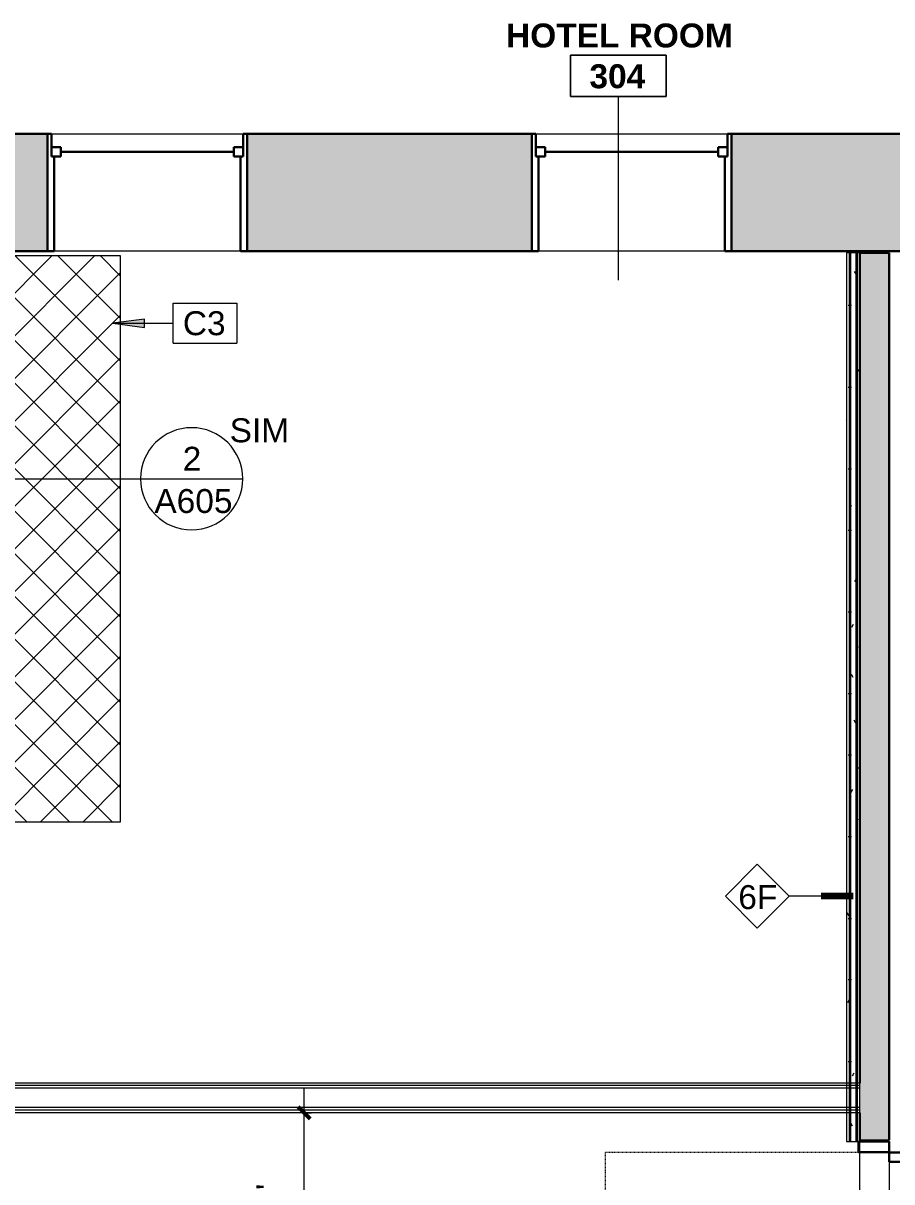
# Model space of a CAD drawing. Header units: inches. Extents: x -1176 to 1474, y -2632 to 978.
# Drawn here: x 935.5 to 1098.8, y 392.1 to 609.8 of the extents above; entities that cross this region are included whole.
import ezdxf

# ---------------------------------------------------------------- set-up
doc = ezdxf.new("R2010")
doc.units = ezdxf.units.IN
doc.header["$MEASUREMENT"] = 0
doc.linetypes.add('Dash', pattern=[0.25, 0.125, -0.125])
for name, color, linetype, lineweight in [('A-ANNO-DIMS', 211, 'Continuous', 9), ('A-ANNO-DIMS-48', 211, 'Continuous', 9), ('A-ANNO-KEYN', 231, 'Continuous', 9), ('A-ANNO-SYMB', 150, 'Continuous', 9), ('A-AREA-IDEN', 2, 'Continuous', 9), ('A-DOOR', 31, 'Continuous', 18), ('A-DOOR-FRAM', 31, 'Continuous', 30), ('A-GENM', 13, 'Continuous', 18), ('A-GLAZ', 151, 'Continuous', 18), ('A-WALL', 113, 'Continuous', 18), ('A-WALL-IDEN', 211, 'Continuous', 9), ('A-WALL-PATT', 111, 'Continuous', 18), ('I-WALL', 2, 'Continuous', 18), ('Q-CASE', 31, 'Continuous', 9)]:
    doc.layers.add(name, color=color, linetype=linetype, lineweight=lineweight)
doc.styles.add('Arial', font='arial.ttf', dxfattribs={"height": 4.5})
doc.styles.add('Swis721 Lt BT', font='swissl.ttf', dxfattribs={"height": 4.5})
doc.styles.add('Swis721 Lt BT_B', font='', dxfattribs={"height": 4.5})
doc.styles.get('Swis721 Lt BT_B').set_extended_font_data('Swis721 Lt BT', bold=True)
doc.dimstyles.new('OTJ_-_3_32__Linear__1_2__Tolerance', dxfattribs={"dimscale": 12, "dimtxt": 4.748918, "dimasz": 0.1875, "dimexe": 0.375, "dimexo": 0.25, "dimgap": 0.25, "dimtad": 1, "dimdec": 1, "dimrnd": 0.5, "dimzin": 3, "dimdsep": 46, "dimlunit": 4, "dimtxsty": 'Swis721 Lt BT', "dimblk1": 'OBLIQUE', "dimblk2": 'OBLIQUE', "dimsah": 1, "dimcen": 0.09, "dimdle": 0.375, "dimazin": 0, "dimtfac": 1, "dimtdec": 4, "dimtix": 1, "dimtmove": 0, "dimatfit": 3, "dimfxl": 1, "dimtvp": 1, "dimfrac": 2, "dimtolj": 1, "dimtzin": 0, "dimarcsym": 2})
pattern_1 = [(0, (0, 0), (15.36, 3.84), [0.634, -10.886, 0.634, -10.886, -61.44]), (0, (0, 0), (15.36, 3.84), [-23.04, 0.634, -22.406, 0.634, -10.886, -26.88]), (0, (0, 0), (15.36, 3.84), [-57.6, 0.634, -7.046, 0.634, -18.566]), (120, (5.76, 1.92), (-11.005538, 11.38215), [0.634, -10.886, 0.634, -10.886, -61.44]), (120, (5.76, 1.92), (-11.005538, 11.38215), [-23.04, 0.634, -22.406, 0.634, -10.886, -26.88]), (120, (5.76, 1.92), (-11.005538, 11.38215), [-57.6, 0.634, -7.046, 0.634, -18.566]), (240, (7.68, 9.6), (-4.354462, -15.22215), [0.634, -10.886, 0.634, -10.886, -61.44]), (240, (7.68, 9.6), (-4.354462, -15.22215), [-23.04, 0.634, -22.406, 0.634, -10.886, -26.88]), (240, (7.68, 9.6), (-4.354462, -15.22215), [-57.6, 0.634, -7.046, 0.634, -18.566])]

# ---------------------------------------------------------------- blocks, each defined once
blk = doc.blocks.new('Double Hung - side window 4_ X 6_ 3_ H-6086068-3rd Floor Construction')
at = {"layer": 'A-GLAZ', "color": 8, "lineweight": 30}
for p, q in [((-18.75, 11), (-18, 11)), ((-18, 6.75), (-18, 11)), ((18, 6.75), (18, 11)), ((18.75, 11), (18, 11)), ((-18, 8.5), (-18, 6.75)), ((-18, 8.5), (-16.25, 8.5)), ((-18, 6.75), (-16.25, 6.75)), ((-18, 6.75), (-17.5, 6.75)), ((-17.5, -11), (-17.5, 6.75)), ((-16.25, 8.5), (-16.25, 6.75)), ((-16.25, 7.625), (16.25, 7.625)), ((16.25, 8.5), (16.25, 6.75)), ((18, 8.5), (16.25, 8.5)), ((18, 6.75), (16.25, 6.75)), ((17.5, 6.75), (18, 6.75)), ((17.5, 6.75), (17.5, -11)), ((18, 8.5), (18, 6.75)), ((-17.5, -11), (-18.75, -11)), ((17.5, -11), (18.75, -11))]:
    blk.add_line(p, q, dxfattribs=at)
blk = doc.blocks.new('Desk59 - Desk-7130532-3rd Floor Construction')
at = {"layer": 'Q-CASE'}
h = blk.add_hatch(dxfattribs=at)
h.set_pattern_fill('FP_12', color=256, style=0, pattern_type=2)
h.set_pattern_definition([(315, (1804.648, 1402.32), (4.006467, 4.006467), []), (45, (1804.648, 1402.32), (-4.006467, 4.006467), [])])
h.paths.add_polyline_path([(2264.41, 448.5), (2370.76, 448.5), (2370.76, 478.31), (2264.41, 478.31)], flags=0)
for p, q in [((2370.76, 478.31), (2264.41, 478.31)), ((2264.41, 478.31), (2264.41, 448.5)), ((2370.76, 448.5), (2370.76, 478.31)), ((2264.41, 448.5), (2370.76, 448.5))]:
    blk.add_line(p, q, dxfattribs=at)
blk = doc.blocks.new('Single Flush - D13 3_ X 8_-8260079-3rd Floor Construction')
at = {"layer": 'A-DOOR', "lineweight": 30}
for p, q in [((16.16, -2.75), (17.91, -2.75)), ((16.16, -38.56), (16.16, -2.75)), ((17.91, -2.75), (17.91, -38.56)), ((17.91, -38.56), (16.16, -38.56))]:
    blk.add_line(p, q, dxfattribs=at)
at = {"layer": 'A-DOOR', "lineweight": 9}
blk.add_arc((17.91, -2.75), 35.81, 179.5, 270, dxfattribs=at)
at = {"layer": 'A-DOOR-FRAM'}
for p, q in [((-20, 3), (-20, -2.75)), ((-20, 3), (-18, 3)), ((-18, 3), (-18, -2.75)), ((18, 3), (18, -2.75)), ((18, 3), (20, 3)), ((20, 3), (20, -2.75)), ((-20, -2.75), (-18, -2.75)), ((18, -2.75), (20, -2.75))]:
    blk.add_line(p, q, dxfattribs=at)
at = {"layer": 'A-GENM', "linetype": 'Dash', "lineweight": 9}
for p, q in [((-17.91, 50.56), (-29.91, 50.56)), ((-29.91, 5.25), (-29.91, 50.56)), ((-17.91, 50.56), (17.91, 50.56)), ((-17.91, 2.75), (-17.91, 50.56)), ((17.91, 2.75), (17.91, 50.56)), ((17.87, 2.75), (17.91, 2.75)), ((-35.91, -2.75), (-35.91, -62.56)), ((17.87, -2.75), (17.91, -2.75)), ((17.91, -2.75), (17.91, -62.56)), ((-35.91, -62.56), (17.91, -62.56))]:
    blk.add_line(p, q, dxfattribs=at)
blk = doc.blocks.new('Room Tag - Room Name and Number-3379422-3rd Floor Construction')
at = {"layer": 'A-AREA-IDEN'}
for p, q in [((-0.1881, -0.1636), (-0.1881, -0.0018)), ((-0.1881, -0.0018), (0.1869, -0.0018)), ((0.1869, -0.0018), (-0.1881, -0.0018)), ((-0.1881, -0.0018), (-0.1881, -0.1636)), ((0.1869, -0.0018), (0.1869, -0.1636)), ((0.1869, -0.1636), (0.1869, -0.0018)), ((0.1869, -0.1636), (-0.1881, -0.1636)), ((-0.1881, -0.1636), (0.1869, -0.1636))]:
    blk.add_line(p, q, dxfattribs=at)
blk = doc.blocks.new('DIMBLOCK1-3rd Floor Construction')
at = {"layer": 'A-ANNO-DIMS-48'}
for p, q in [((988.32, 341.85), (988.32, 409.55)), ((989.73, 405.05), (983.82, 405.05)), ((988.32, 405.05), (989.73, 405.05)), ((989.73, 346.35), (983.82, 346.35)), ((988.32, 346.35), (989.73, 346.35))]:
    blk.add_line(p, q, dxfattribs=at)
at = {"layer": 'A-ANNO-DIMS-48', "lineweight": 50}
for p, q in [((988.32, 405.05), (987.19, 406.17)), ((988.32, 405.05), (989.44, 403.92)), ((988.32, 346.35), (987.19, 347.48)), ((988.32, 346.35), (989.44, 345.23))]:
    blk.add_line(p, q, dxfattribs=at)
at = {"layer": 'A-ANNO-DIMS-48', "color": 0, "insert": (979.31, 361.72), "char_height": 4.5, "width": 33.559, "attachment_point": 1, "rotation": 90, "line_spacing_factor": 1.005062, "style": 'Swis721 Lt BT'}
blk.add_mtext('4\' - 10 1/2"', dxfattribs=at)
blk = doc.blocks.new('_Oblique')
at = {"color": 0, "linetype": 'ByBlock', "lineweight": -2}
blk.add_line((-0.5, -0.5), (0.5, 0.5), dxfattribs=at)
blk = doc.blocks.new('Keynote Tag - Keynote Number - Boxed-135510-3rd Floor Construction')
at = {"layer": 'A-ANNO-KEYN'}
for p, q in [((-0.125, -0.0792), (-0.125, 0.0781)), ((-0.125, 0.0781), (0.125, 0.0781)), ((0.125, 0.0781), (0.125, -0.0792)), ((-0.125, -0.0792), (0.125, -0.0792))]:
    blk.add_line(p, q, dxfattribs=at)
blk = doc.blocks.new('Floor Plan - Callout Head-3511279-3rd Floor Construction')
at = {"layer": 'A-ANNO-SYMB'}
blk.add_line((-0.2, 0), (0.2, 0), dxfattribs=at)
for start, end in [(360, 180), (180, 360)]:
    blk.add_arc((0, 0), 0.2, start, end, dxfattribs=at)
blk = doc.blocks.new('Wall Tag - 1_4_-62626-3rd Floor Construction')
at = {"layer": 'A-WALL-IDEN'}
for p, q in [((-0.125, 0), (0, 0.125)), ((0, 0.125), (0.125, 0)), ((-0.125, 0), (0, -0.125)), ((0, -0.125), (0.125, 0))]:
    blk.add_line(p, q, dxfattribs=at)

msp = doc.modelspace()

# ---------------------------------------------------------------- hatches: boundary and pattern name
at = {"layer": 'A-ANNO-KEYN'}
msp.add_hatch(color=256, dxfattribs=at).paths.add_polyline_path([(952.34, 553.44), (958.34, 552.65), (958.34, 554.23)], flags=0)
at = {"layer": 'A-WALL-PATT'}
h = msp.add_hatch(color=250, dxfattribs=at)
h.paths.add_polyline_path([(882.73, 567.01), (940.09, 567.01), (940.09, 589.01), (874.54, 589.01), (874.54, 567.01), (882.23, 567.01)], flags=0)
h.paths.add_polyline_path([(733.95, 567.01), (745.99, 567.01), (745.99, 589.01), (682.43, 589.01), (682.43, 567.01), (715.25, 567.01)], flags=0)
h.paths.add_polyline_path([(808.49, 567.01), (837.04, 567.01), (837.04, 589.01), (783.49, 589.01), (783.49, 567.01), (807.99, 567.01)], flags=0)
h.paths.add_polyline_path([(1210.55, 567.01), (1211.24, 567.01), (1211.24, 589.01), (1167.7, 589.01), (1167.7, 567.01), (1201.21, 567.01)], flags=0)
h.paths.add_polyline_path([(576.53, 567.01), (644.93, 567.01), (644.93, 589.01), (576.53, 589.01)], flags=0)
h.paths.add_polyline_path([(1107.75, 567.01), (1130.2, 567.01), (1130.2, 589.01), (1068.64, 589.01), (1068.64, 567.01), (1098.41, 567.01)], flags=0)
h.paths.add_polyline_path([(1031.14, 567.01), (1031.14, 589.01), (977.59, 589.01), (977.59, 567.01)], flags=0)
h.paths.add_polyline_path([(539.03, 567.01), (539.03, 589.01), (495.15, 589.01), (495.15, 567.01)], flags=0)
at = {"layer": 'A-WALL-PATT', "lineweight": 9}
h = msp.add_hatch(dxfattribs=at)
h.set_pattern_fill('FP_1', color=256, style=0, pattern_type=2)
h.set_pattern_definition(pattern_1)
h.paths.add_polyline_path([(1090.74, 399.67), (1090.74, 566.64), (1090.24, 566.64), (1090.24, 399.67)], flags=0)
h = msp.add_hatch(dxfattribs=at)
h.set_pattern_fill('FP_1', color=256, style=0, pattern_type=2)
h.set_pattern_definition(pattern_1)
h.paths.add_polyline_path([(1091.99, 399.67), (1091.99, 566.64), (1090.99, 566.64), (1090.99, 399.67)], flags=0)
h = msp.add_hatch(dxfattribs=at)
h.set_pattern_fill('FP_1', color=256, style=0, pattern_type=2)
h.set_pattern_definition(pattern_1)
h.paths.add_polyline_path([(1092.74, 399.67), (1092.74, 566.64), (1092.24, 566.64), (1092.24, 399.67)], flags=0)
h = msp.add_hatch(color=7, dxfattribs=at)
h.paths.add_polyline_path([(1092.74, 113.89), (1098.24, 113.89), (1098.24, 359.01), (1092.74, 359.01), (1092.74, 141.82)], flags=0)
h.paths.add_polyline_path([(1098.24, 400.01), (1098.24, 566.64), (1092.74, 566.64), (1092.74, 400.01)], flags=0)

# ---------------------------------------------------------------- linework, layer by layer
at = {"layer": 'A-ANNO-KEYN'}
for p, q in [((958.34, 554.23), (952.34, 553.44)), ((952.34, 553.44), (958.34, 552.65)), ((952.34, 553.44), (959.76, 553.44)), ((958.34, 552.65), (958.34, 554.23)), ((959.76, 553.44), (963.67, 553.44))]:
    msp.add_line(p, q, dxfattribs=at)
at = {"layer": 'A-ANNO-SYMB'}
msp.add_line((928.77, 524.21), (957.57, 524.21), dxfattribs=at)
at = {"layer": 'A-AREA-IDEN'}
msp.add_line((1047.39, 561.51), (1047.4, 596.05), dxfattribs=at)
at = {"layer": 'A-WALL', "color": 8, "lineweight": 30}
for p, q in [((874.54, 589.01), (940.09, 589.01)), ((940.09, 589.01), (940.09, 567.01)), ((977.59, 589.01), (1031.14, 589.01)), ((977.59, 589.01), (977.59, 567.01)), ((1031.14, 589.01), (1031.14, 567.01)), ((1068.64, 589.01), (1130.2, 589.01)), ((1068.64, 589.01), (1068.64, 567.01)), ((923.77, 567.01), (940.09, 567.01)), ((977.59, 567.01), (1031.14, 567.01)), ((1068.64, 567.01), (1130.2, 567.01))]:
    msp.add_line(p, q, dxfattribs=at)
at = {"layer": 'A-WALL', "lineweight": 9}
for p, q in [((940.09, 589.01), (977.59, 589.01)), ((1031.14, 589.01), (1068.64, 589.01)), ((977.59, 567.01), (940.09, 567.01)), ((1068.64, 567.01), (1031.14, 567.01))]:
    msp.add_line(p, q, dxfattribs=at)
at = {"layer": 'A-WALL'}
for p, q in [((1090.74, 566.64), (1090.74, 399.67)), ((1090.99, 566.64), (1090.99, 399.67)), ((1091.99, 566.64), (1091.99, 399.67)), ((1092.24, 566.64), (1092.24, 399.67)), ((1092.74, 410.17), (883.74, 410.17)), ((1092.74, 409.67), (883.74, 409.67)), ((1092.74, 406.05), (883.74, 406.05)), ((1092.74, 405.55), (883.74, 405.55))]:
    msp.add_line(p, q, dxfattribs=at)
at = {"layer": 'A-WALL-IDEN'}
msp.add_line((1091.49, 445.79), (1079.49, 445.79), dxfattribs=at)
at = {"layer": 'A-WALL-IDEN', "lineweight": 90}
msp.add_line((1091.49, 445.79), (1085.49, 445.79), dxfattribs=at)
at = {"layer": 'I-WALL'}
for p, q in [((1092.74, 566.64), (1090.24, 566.64)), ((1090.24, 566.64), (1090.24, 399.67)), ((1092.74, 410.67), (883.74, 410.67)), ((1092.74, 399.67), (1092.74, 410.67)), ((1092.74, 405.05), (883.74, 405.05)), ((1090.24, 399.67), (1098.24, 399.67)), ((1098.24, 399.67), (1098.24, 400.01))]:
    msp.add_line(p, q, dxfattribs=at)
at = {"layer": 'I-WALL', "color": 8, "lineweight": 30}
for p, q in [((1092.74, 566.64), (1092.74, 410.67)), ((1098.24, 566.64), (1092.74, 566.64)), ((1098.24, 400.01), (1098.24, 566.64)), ((1092.74, 405.05), (1092.74, 400.01))]:
    msp.add_line(p, q, dxfattribs=at)
at = {"layer": 'I-WALL', "lineweight": 9}
for p, q in [((1092.74, 400.01), (1098.24, 400.01)), ((1092.74, 359.67), (1092.74, 399.67)), ((1098.24, 399.67), (1098.24, 359.67))]:
    msp.add_line(p, q, dxfattribs=at)

# ---------------------------------------------------------------- block references
at = {"layer": 'A-ANNO-KEYN', "xscale": 47.99999999999997, "yscale": 47.99999999999997, "zscale": 47.99999999999997}
msp.add_blockref('Keynote Tag - Keynote Number - Boxed-135510-3rd Floor Construction', (969.67, 553.47), dxfattribs=at)
at = {"layer": 'A-ANNO-SYMB', "xscale": 47.99999999999997, "yscale": 47.99999999999997, "zscale": 47.99999999999997}
msp.add_blockref('Floor Plan - Callout Head-3511279-3rd Floor Construction', (967.17, 524.21), dxfattribs=at)
at = {"layer": 'A-AREA-IDEN', "xscale": 47.99999999999997, "yscale": 47.99999999999997, "zscale": 47.99999999999997}
msp.add_blockref('Room Tag - Room Name and Number-3379422-3rd Floor Construction', (1047.39, 603.9), dxfattribs=at)
at = {"layer": 'A-DOOR', "rotation": 89.99999999999991}
msp.add_blockref('Single Flush - D13 3_ X 8_-8260079-3rd Floor Construction', (1095.49, 379.67), dxfattribs=at)
at = {"layer": 'A-GLAZ'}
for p in [(958.84, 578.01), (1049.89, 578.01)]:
    msp.add_blockref('Double Hung - side window 4_ X 6_ 3_ H-6086068-3rd Floor Construction', p, dxfattribs=at)
at = {"layer": 'A-WALL-IDEN', "xscale": 47.99999999999997, "yscale": 47.99999999999997, "zscale": 47.99999999999997}
msp.add_blockref('Wall Tag - 1_4_-62626-3rd Floor Construction', (1073.49, 445.79), dxfattribs=at)
at = {"layer": 'Q-CASE', "rotation": 89.9999999999999}
msp.add_blockref('Desk59 - Desk-7130532-3rd Floor Construction', (1402.32, -1804.65), dxfattribs=at)

# ---------------------------------------------------------------- texts
at = {"layer": 'A-ANNO-KEYN', "insert": (965.52, 555.69), "char_height": 4.5, "width": 9.8475, "attachment_point": 1, "style": 'Arial'}
msp.add_mtext('C3', dxfattribs=at)
at = {"layer": 'A-ANNO-SYMB', "char_height": 4.5, "attachment_point": 1, "style": 'Swis721 Lt BT'}
for s, insert, width in [('SIM', (974.32, 535.57), 12.8775), ('2', (965.49, 530.22), 4.0905), ('A605', (960.17, 522.28), 16.968)]:
    msp.add_mtext(s, dxfattribs=dict(at, insert=insert, width=width))
at = {"layer": 'A-AREA-IDEN', "char_height": 4.5, "attachment_point": 1, "style": 'Swis721 Lt BT_B'}
for s, insert, width in [('HOTEL ROOM', (1026.27, 609.76), 51.0555), ('304', (1041.94, 602.1), 12.726)]:
    msp.add_mtext(s, dxfattribs=dict(at, insert=insert, width=width))
at = {"layer": 'A-WALL-IDEN', "insert": (1069.91, 447.85), "char_height": 4.5, "width": 8.484, "attachment_point": 1, "style": 'Swis721 Lt BT'}
msp.add_mtext('6F', dxfattribs=at)

# ---------------------------------------------------------------- dimensions: what is measured, and where the dimension line sits
at = {"layer": 'A-ANNO-DIMS'}
dim = msp.add_linear_dim(base=(988.32, 405.05), p1=(986.73, 346.35), p2=(986.73, 405.05), angle=90, dimstyle='OTJ_-_3_32__Linear__1_2__Tolerance', override={"dimpost": '<>', "dimfxl": 58.695296}, dxfattribs=at)
dim.commit()
dim.dimension.update_dxf_attribs({"geometry": 'DIMBLOCK1-3rd Floor Construction', "text_midpoint": (982.75, 375.7)})

doc.saveas('drawing.dxf')
